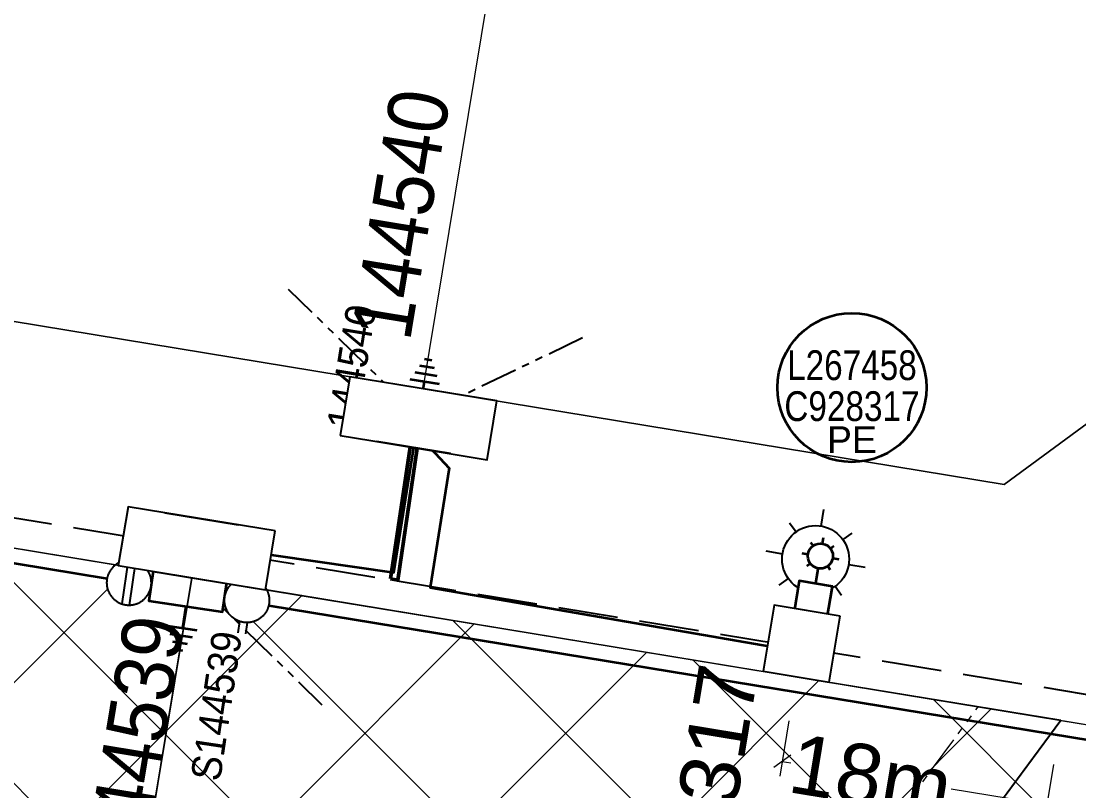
# Model space of a CAD drawing. Header units: metres. Extents: x 301573 to 309518, y 6281168 to 6284857.
# Drawn here: x 302959.6 to 303030.5, y 6282805.6 to 6282857.2 of the extents above; entities that cross this region are included whole.
import ezdxf
from ezdxf.enums import TextEntityAlignment as Align

# ---------------------------------------------------------------- set-up
doc = ezdxf.new("R2010")
doc.units = ezdxf.units.M
for name, pattern in [('Dash', [5, 3, -2]), ('DOT', [6.35, 0, -6.35]), ('IE Trench LV', [5.5, 4, -1.5]), ('PHANTOMX2', [5, 2.5, -0.5, 0.5, -0.5, 0.5, -0.5])]:
    doc.linetypes.add(name, pattern=pattern)
doc.layers.get('0').update_dxf_attribs({"color": 6})
for name, color, linetype, lineweight in [('_User Dimensions', 140, 'Continuous', 13), ('_User_LV_Exist', 5, 'Continuous', 35), ('_User_SL_Exist', 4, 'Continuous', 35), ('Cadastre Developer_SP_NEW', 70, 'Continuous', 15), ('Cadastre Roads_SP_NEW', 42, 'Continuous', 15)]:
    doc.layers.add(name, color=color, linetype=linetype, lineweight=lineweight)
doc.layers.add('_User Miscellaneous2', color=31, linetype='Continuous', lineweight=13, transparency=0.3)
doc.layers.add('_User Miscellaneous8', color=63, linetype='Continuous', lineweight=13, transparency=0.6)
for name, color, linetype in [('Equip_LV_NEW', 2, 'Continuous'), ('Equip_SP_SL_NEW', 2, 'Continuous'), ('Services_SP_NEW', 2, 'PHANTOMX2'), ('Services_SP_NEW_UG', 2, 'PHANTOMX2'), ('SupportsUG_SP_LV_NEW', 2, 'Continuous'), ('SupportsUG_SP_LV_SL_NEW', 2, 'Continuous'), ('Trench_SP_NEW', 2, 'Continuous'), ('UG_Details_SP_MISC', 7, 'Continuous')]:
    doc.layers.add(name, color=color, linetype=linetype)
doc.styles.add('SL_LABEL', font='arial.ttf', dxfattribs={"height": 2})
doc.styles.get("Standard").update_dxf_attribs({"font": 'arial.ttf'})
doc.linetypes.add('Cable 5', pattern='A,7,-1,["o",Standard,S=2,R=0,X=-1,Y=-0.7],-1e-05,["o",Standard,S=2,R=0,X=-0.2,Y=-0.7],-1.2', length=9.20001)
doc.linetypes.add('Cable New UG', pattern='A,7,-0.25,["x",Standard,S=2,R=0,X=0.2,Y=-0.8],-2.1', length=9.35)
doc.dimstyles.new('1.0mm Route', dxfattribs={"dimtxt": 1, "dimasz": 1, "dimexe": 1, "dimexo": 3, "dimgap": 0.5, "dimtad": 0, "dimlfac": -1, "dimzin": 12, "dimdsep": 46, "dimtxsty": 'Standard', "dimblk": 'OBLIQUE', "dimblk1": 'ARCHTICK', "dimblk2": 'OBLIQUE', "dimcen": 1, "dimclrd": 256, "dimclre": 256, "dimclrt": 256, "dimazin": 3, "dimtfac": 1, "dimtmove": 0, "dimatfit": 3, "dimfxl": 1, "dimtolj": 1, "dimtzin": 0, "dimlwd": -1, "dimlwe": -1, "dimarcsym": 0})

# ---------------------------------------------------------------- blocks, each defined once
blk = doc.blocks.new('*U350')
at = {"width": 0.9}
blk.add_attdef('ASSET_NUM', text='', height=2, dxfattribs=at).set_placement((4.486, -8.787), align=Align.MIDDLE_LEFT)
for tag, p, flags in [('SUBURB', (-1.514, -10.787), 1), ('STREETNAME', (-1.314, -10.787), 9), ('PARENT', (-1.114, -10.787), 9), ('NOTES', (-0.914, -10.787), 9), ('LOCATION', (-0.714, -10.787), 9), ('LEGEND', (-0.514, -10.787), 9), ('USAGE', (-0.314, -10.787), 9), ('SUPPORT_TYPE', (-0.114, -10.787), 9), ('STATE', (0.086, -10.787), 9), ('OWNED_BY', (0.286, -10.787), 9)]:
    blk.add_attdef(tag, p, '', height=0.2, rotation=270, dxfattribs=dict(flags=flags))
blk.add_wipeout([(1, 2.5), (1, -2.5), (-1, -2.5), (-1, 2.5)])
blk.add_lwpolyline([(-1, 2.5), (-1, -1.25), (-1, 1.25), (-1, -2.5), (1, -2.5), (1, 2.5)], close=True)
blk = doc.blocks.new('*U338')
at = {"width": 0.9}
blk.add_attdef('ASSET_NUM', text='', height=2, dxfattribs=at).set_placement((4.5, 5.533), align=Align.MIDDLE_LEFT)
for tag, p, flags in [('SUBURB', (-1.5, 3.533), 1), ('STREETNAME', (-1.3, 3.533), 9), ('PARENT', (-1.1, 3.533), 9), ('NOTES', (-0.9, 3.533), 9), ('LOCATION', (-0.7, 3.533), 9), ('LEGEND', (-0.5, 3.533), 9), ('USAGE', (-0.3, 3.533), 9), ('SUPPORT_TYPE', (-0.1, 3.533), 9), ('STATE', (0.1, 3.533), 9), ('OWNED_BY', (0.3, 3.533), 9)]:
    blk.add_attdef(tag, p, '', height=0.2, rotation=270, dxfattribs=dict(flags=flags))
blk.add_wipeout([(1, 2.5), (1, -2.5), (-1, -2.5), (-1, 2.5)])
blk.add_lwpolyline([(-1, 2.5), (-1, -1.25), (-1, 1.25), (-1, -2.5), (1, -2.5), (1, 2.5)], close=True)
blk = doc.blocks.new('*U319')
at = {"layer": 'Services_SP_NEW_UG', "ltscale": 0.5}
blk.add_lwpolyline([(-0.486, 9.32), (3.014, 14.32)], dxfattribs=at)
blk = doc.blocks.new('*U227')
at = {"layer": 'Services_SP_NEW_UG', "ltscale": 0.5}
for points in [[(-1.5, 0), (2, 5)], [(2, -5), (-1.498, -0.003)]]:
    blk.add_lwpolyline(points, dxfattribs=at)
blk = doc.blocks.new('*U285')
at = {"flags": 9}
for tag, p in [('LANTNUMBER', (-1.4, 2.6)), ('LOUTREACH', (-1.4, 2.2)), ('LOUTREACHVOCAB', (-1.4, 2)), ('LRATECODE', (-1.4, 1.8)), ('LREMOVE', (-1.4, 1.6)), ('LREPLACE', (-1.4, 1.4)), ('LTYPEVOCAB', (-1.4, 1)), ('LTYPE', (-1.4, 1.2)), ('LEGEND', (-1.4, 0.8)), ('SUBURB', (-1.4, 0.6)), ('STREETNAME', (-1.4, 0.4)), ('LOCATION', (-1.4, 0.2)), ('LNEW', (-6.4, 0)), ('LMASTVOCAB', (-6.2, 0)), ('LMAST', (-6, 0)), ('LLAMPVOCAB', (-5.8, 0)), ('LLAMP', (-5.6, 0)), ('LEXIST', (-5.4, 0)), ('LCHARGE3PERCENT', (-5.2, 0)), ('LCHARGE3', (-5, 0)), ('LCHARGE2PERCENT', (-4.8, 0)), ('LCHARGE2', (-4.6, 0)), ('LCHARGE1PERCENT', (-4.4, 0)), ('LCHARGE1', (-4.2, 0)), ('LCATEGORY', (-4, 0)), ('LBRACKETVOCAB', (-3.8, 0)), ('LBRACKET', (-3.6, 0)), ('LKINGHEIGHT', (-3.4, 0)), ('CREPLACE', (-3.2, 0)), ('CREMOVE', (-3, 0)), ('CNUMBER', (-2.8, 0)), ('CNEW', (-2.6, 0)), ('CEXIST', (-2.4, 0)), ('USAGE', (-2.2, 0)), ('STATE', (-2, 0)), ('OWNED_BY', (-1.8, 0)), ('ORIENTATION', (-1.6, 0)), ('OPERATING_VOLTAGE', (-1.4, 0)), ('MAINTAINED_BY', (-1.4, -0.663)), ('NOTES', (-1.4, 0)), ('NO_PHASES', (-1.2, 0)), ('LANTERN_TYPE', (-1, 0)), ('LANTERN_PURPOSE', (-0.8, 0)), ('CONTROL_TYPE', (-0.6, 0)), ('CONSTRUCTED_VOLTAGE', (-0.4, 0))]:
    blk.add_attdef(tag, text='', height=0.2, rotation=270, dxfattribs=at).set_placement(p, align=Align.MIDDLE_LEFT)
at = {"style": 'SL_LABEL', "flags": 8}
blk.add_attdef('ASSET_NUM', text='', height=1, dxfattribs=at).set_placement((7, 1), align=Align.MIDDLE_LEFT)
for tag, p, height, flags in [('OPERATED_BY', (-1.4, -0.407), 0.2, 9), ('Z', (0, 0), 0.001, 1)]:
    blk.add_attdef(tag, p, '', height=height, rotation=270, dxfattribs=dict(flags=flags))
at = {"style": 'SL_LABEL', "flags": 9}
blk.add_attdef('STREET_CODE', text='', height=0.001, rotation=270, dxfattribs=at).set_placement((0.001, 0), align=Align.MIDDLE_LEFT)
at = {"flags": 8}
blk.add_attdef('LNUMBER', text='', height=1, dxfattribs=at).set_placement((7, -1), align=Align.MIDDLE_LEFT)
blk.add_wipeout([(-158.249, -308.519), (-159.193, -307.728), (-159.639, -306.58), (-158.848, -305.635), (-157.7, -305.189), (-156.755, -305.98), (-156.309, -307.128), (-157.1, -308.073)])
for p, q in [((-157.324, -302.907), (-157.791, -305.744)), ((-158.848, -305.635), (-158.63, -305.94)), ((-159.084, -306.671), (-159.639, -306.58)), ((-156.755, -305.98), (-157.06, -306.198)), ((-159.193, -307.728), (-158.889, -307.51)), ((-156.309, -307.128), (-156.864, -307.037)), ((-158.157, -307.964), (-158.249, -308.519)), ((-157.1, -308.073), (-157.319, -307.768))]:
    blk.add_line(p, q)
blk.add_circle((-157.974, -306.854), 1.125)
blk = doc.blocks.new('*U272')
at = {"width": 0.9, "flags": 8}
blk.add_attdef('ASSET_NUM', text='', height=1.5, dxfattribs=at).set_placement((-33.904, 28.453), align=Align.MIDDLE_LEFT)
at = {"flags": 1}
blk.add_attdef('Z', (-38.667, 25.593), '', height=0.15, rotation=270, dxfattribs=at)
at = {"flags": 9}
for tag, p in [('NOTES', (-38.404, 25.593)), ('SUBURB', (-38.254, 25.593)), ('STREETNAME', (-38.104, 25.593)), ('LOCATION', (-37.954, 25.593)), ('LEGEND', (-37.804, 25.593)), ('USAGE', (-37.654, 25.593)), ('STATE', (-37.504, 25.593)), ('OWNED_BY', (-37.354, 25.593)), ('COLUMN_TYPE', (-37.204, 25.593)), ('STREET_CODE', (-37.054, 25.593)), ('STRUCTURE_PLANT_NUMBER', (-36.881, 25.593))]:
    blk.add_attdef(tag, text='', height=0.15, rotation=270, dxfattribs=at).set_placement(p, align=Align.MIDDLE_LEFT)
at = {"ltscale": 10}
blk.add_wipeout([(-1.125, -1.125), (-1.125, 1.125), (1.125, 1.125), (1.125, -1.125)], dxfattribs=at)
blk.add_lwpolyline([(-1.125, 1.125), (-1.125, -1.125), (1.125, -1.125), (1.125, 1.125)], close=True)
blk = doc.blocks.new('*U342')
at = {"layer": '_User_LV_Exist'}
for p, q in [((2.5, 1), (2.5, -1)), ((3, 0.75), (3, -0.75)), ((3.5, 0.5), (3.5, -0.5)), ((4, 0.25), (4, -0.25))]:
    blk.add_line(p, q, dxfattribs=at)
at = {"width": 0.9}
blk.add_attdef('ASSET_NUM', text='', height=2, dxfattribs=at).set_placement((4.5, 5.533), align=Align.MIDDLE_LEFT)
for tag, p, flags in [('SUBURB', (-1.5, 3.533), 1), ('STREETNAME', (-1.3, 3.533), 9), ('PARENT', (-1.1, 3.533), 9), ('NOTES', (-0.9, 3.533), 9), ('LOCATION', (-0.7, 3.533), 9), ('LEGEND', (-0.5, 3.533), 9), ('USAGE', (-0.3, 3.533), 9), ('SUPPORT_TYPE', (-0.1, 3.533), 9), ('STATE', (0.1, 3.533), 9), ('OWNED_BY', (0.3, 3.533), 9)]:
    blk.add_attdef(tag, p, '', height=0.2, rotation=270, dxfattribs=dict(flags=flags))
blk.add_wipeout([(1, 2.5), (1, -2.5), (-1, -2.5), (-1, 2.5)])
blk.add_lwpolyline([(-1, 2.5), (-1, -1.25), (-1, 1.25), (-1, -2.5), (1, -2.5), (1, 2.5)], close=True)
at = {"layer": '_User_LV_Exist'}
blk.add_line((1, 0), (2.5, 0), dxfattribs=at)
blk = doc.blocks.new('LV_UG_LINKS_CLOSED_NEW')
at = {"layer": 'Equip_LV_NEW'}
for tag, flags, p in [('ACTUAL_STATUS', 9, (3, -2)), ('CONSTRUCTED_VOLTAGE', 9, (3, -2.2)), ('OPERATING_VOLTAGE', 9, (3, -2.6)), ('ORIENTATION', 9, (3, -2.8)), ('NO_PHASES', 9, (3, -2.4)), ('STATE', 9, (3, -3)), ('SWITCH_TYPE', 9, (3, -3.2)), ('USAGE', 9, (3, -3.4)), ('NOTES', 9, (3, -3.6)), ('OWNED_BY', 9, (3, -3.8)), ('OPERATED_BY', 9, (3, -4)), ('MAINTAINED_BY', 9, (3, -4.2)), ('TYPE', 9, (3, -4.6)), ('Z', 1, (3, -4.8)), ('NUMBER_OF_PHASES', 9, (3, -4.4))]:
    blk.add_attdef(tag, text='', height=0.2, dxfattribs=dict(at, flags=flags)).set_placement(p, align=Align.MIDDLE_LEFT)
blk.add_wipeout([(4, 1.5), (3.963, 1.5), (3.926, 1.498), (3.89, 1.496), (3.853, 1.493), (3.816, 1.489), (3.78, 1.484), (3.744, 1.478), (3.707, 1.471), (3.671, 1.464), (3.636, 1.455), (3.6, 1.446), (3.565, 1.435), (3.529, 1.424), (3.495, 1.412), (3.46, 1.399), (3.426, 1.386), (3.392, 1.371), (3.359, 1.356), (3.326, 1.34), (3.293, 1.323), (3.261, 1.305), (3.229, 1.287), (3.198, 1.267), (3.167, 1.247), (3.136, 1.226), (3.106, 1.205), (3.077, 1.183), (3.048, 1.16), (3.02, 1.136), (2.993, 1.111), (2.966, 1.086), (2.939, 1.061), (2.914, 1.034), (2.889, 1.007), (2.864, 0.98), (2.84, 0.952), (2.817, 0.923), (2.795, 0.894), (2.774, 0.864), (2.753, 0.833), (2.733, 0.802), (2.713, 0.771), (2.695, 0.739), (2.677, 0.707), (2.66, 0.674), (2.644, 0.641), (2.629, 0.608), (2.614, 0.574), (2.601, 0.54), (2.588, 0.505), (2.576, 0.471), (2.565, 0.435), (2.554, 0.4), (2.545, 0.364), (2.536, 0.329), (2.529, 0.293), (2.522, 0.256), (2.516, 0.22), (2.511, 0.184), (2.507, 0.147), (2.504, 0.11), (2.502, 0.074), (2.5, 0.037), (2.5, 0), (2.5, -0.037), (2.502, -0.074), (2.504, -0.11), (2.507, -0.147), (2.511, -0.184), (2.516, -0.22), (2.522, -0.256), (2.529, -0.293), (2.536, -0.329), (2.545, -0.364), (2.554, -0.4), (2.565, -0.435), (2.576, -0.471), (2.588, -0.505), (2.601, -0.54), (2.614, -0.574), (2.629, -0.608), (2.644, -0.641), (2.66, -0.674), (2.677, -0.707), (2.695, -0.739), (2.713, -0.771), (2.733, -0.802), (2.753, -0.833), (2.774, -0.864), (2.795, -0.894), (2.817, -0.923), (2.84, -0.952), (2.864, -0.98), (2.889, -1.007), (2.914, -1.034), (2.939, -1.061), (2.966, -1.086), (2.993, -1.111), (3.02, -1.136), (3.048, -1.16), (3.077, -1.183), (3.106, -1.205), (3.136, -1.226), (3.167, -1.247), (3.198, -1.267), (3.229, -1.287), (3.261, -1.305), (3.293, -1.323), (3.326, -1.34), (3.359, -1.356), (3.392, -1.371), (3.426, -1.386), (3.46, -1.399), (3.495, -1.412), (3.529, -1.424), (3.565, -1.435), (3.6, -1.446), (3.636, -1.455), (3.671, -1.464), (3.707, -1.471), (3.744, -1.478), (3.78, -1.484), (3.816, -1.489), (3.853, -1.493), (3.89, -1.496), (3.926, -1.498), (3.963, -1.5), (4, -1.5), (4.037, -1.5), (4.074, -1.498), (4.11, -1.496), (4.147, -1.493), (4.184, -1.489), (4.22, -1.484), (4.256, -1.478), (4.293, -1.471), (4.329, -1.464), (4.364, -1.455), (4.4, -1.446), (4.435, -1.435), (4.471, -1.424), (4.505, -1.412), (4.54, -1.399), (4.574, -1.386), (4.608, -1.371), (4.641, -1.356), (4.674, -1.34), (4.707, -1.323), (4.739, -1.305), (4.771, -1.287), (4.802, -1.267), (4.833, -1.247), (4.864, -1.226), (4.894, -1.205), (4.923, -1.183), (4.952, -1.16), (4.98, -1.136), (5.007, -1.111), (5.034, -1.086), (5.061, -1.061), (5.086, -1.034), (5.111, -1.007), (5.136, -0.98), (5.16, -0.952), (5.183, -0.923), (5.205, -0.894), (5.226, -0.864), (5.247, -0.833), (5.267, -0.802), (5.287, -0.771), (5.305, -0.739), (5.323, -0.707), (5.34, -0.674), (5.356, -0.641), (5.371, -0.608), (5.386, -0.574), (5.399, -0.54), (5.412, -0.505), (5.424, -0.471), (5.435, -0.435), (5.446, -0.4), (5.455, -0.364), (5.464, -0.329), (5.471, -0.293), (5.478, -0.256), (5.484, -0.22), (5.489, -0.184), (5.493, -0.147), (5.496, -0.11), (5.498, -0.074), (5.5, -0.037), (5.5, 0), (5.5, 0.037), (5.498, 0.074), (5.496, 0.11), (5.493, 0.147), (5.489, 0.184), (5.484, 0.22), (5.478, 0.256), (5.471, 0.293), (5.464, 0.329), (5.455, 0.364), (5.446, 0.4), (5.435, 0.435), (5.424, 0.471), (5.412, 0.505), (5.399, 0.54), (5.386, 0.574), (5.371, 0.608), (5.356, 0.641), (5.34, 0.674), (5.323, 0.707), (5.305, 0.739), (5.287, 0.771), (5.267, 0.802), (5.247, 0.833), (5.226, 0.864), (5.205, 0.894), (5.183, 0.923), (5.16, 0.952), (5.136, 0.98), (5.111, 1.007), (5.086, 1.034), (5.061, 1.061), (5.034, 1.086), (5.007, 1.111), (4.98, 1.136), (4.952, 1.16), (4.923, 1.183), (4.894, 1.205), (4.864, 1.226), (4.833, 1.247), (4.802, 1.267), (4.771, 1.287), (4.739, 1.305), (4.707, 1.323), (4.674, 1.34), (4.641, 1.356), (4.608, 1.371), (4.574, 1.386), (4.54, 1.399), (4.505, 1.412), (4.471, 1.424), (4.435, 1.435), (4.4, 1.446), (4.364, 1.455), (4.329, 1.464), (4.293, 1.471), (4.256, 1.478), (4.22, 1.484), (4.184, 1.489), (4.147, 1.493), (4.11, 1.496), (4.074, 1.498), (4.037, 1.5)]).dxf.layer = 'Equip_LV_NEW'
for p, q in [((3.75, 1.479), (3.75, -1.479)), ((4.25, 1.479), (4.25, -1.479))]:
    blk.add_line(p, q, dxfattribs=at)
at = {"layer": 'Equip_LV_NEW', "flags": 128}
blk.add_lwpolyline([(4, 1.5), (3.963, 1.5), (3.926, 1.498), (3.89, 1.496), (3.853, 1.493), (3.816, 1.489), (3.78, 1.484), (3.744, 1.478), (3.707, 1.471), (3.671, 1.464), (3.636, 1.455), (3.6, 1.446), (3.565, 1.435), (3.529, 1.424), (3.495, 1.412), (3.46, 1.399), (3.426, 1.386), (3.392, 1.371), (3.359, 1.356), (3.326, 1.34), (3.293, 1.323), (3.261, 1.305), (3.229, 1.287), (3.198, 1.267), (3.167, 1.247), (3.136, 1.226), (3.106, 1.205), (3.077, 1.183), (3.048, 1.16), (3.02, 1.136), (2.993, 1.111), (2.966, 1.086), (2.939, 1.061), (2.914, 1.034), (2.889, 1.007), (2.864, 0.98), (2.84, 0.952), (2.817, 0.923), (2.795, 0.894), (2.774, 0.864), (2.753, 0.833), (2.733, 0.802), (2.713, 0.771), (2.695, 0.739), (2.677, 0.707), (2.66, 0.674), (2.644, 0.641), (2.629, 0.608), (2.614, 0.574), (2.601, 0.54), (2.588, 0.505), (2.576, 0.471), (2.565, 0.435), (2.554, 0.4), (2.545, 0.364), (2.536, 0.329), (2.529, 0.293), (2.522, 0.256), (2.516, 0.22), (2.511, 0.184), (2.507, 0.147), (2.504, 0.11), (2.502, 0.074), (2.5, 0.037), (2.5, 0), (2.5, -0.037), (2.502, -0.074), (2.504, -0.11), (2.507, -0.147), (2.511, -0.184), (2.516, -0.22), (2.522, -0.256), (2.529, -0.293), (2.536, -0.329), (2.545, -0.364), (2.554, -0.4), (2.565, -0.435), (2.576, -0.471), (2.588, -0.505), (2.601, -0.54), (2.614, -0.574), (2.629, -0.608), (2.644, -0.641), (2.66, -0.674), (2.677, -0.707), (2.695, -0.739), (2.713, -0.771), (2.733, -0.802), (2.753, -0.833), (2.774, -0.864), (2.795, -0.894), (2.817, -0.923), (2.84, -0.952), (2.864, -0.98), (2.889, -1.007), (2.914, -1.034), (2.939, -1.061), (2.966, -1.086), (2.993, -1.111), (3.02, -1.136), (3.048, -1.16), (3.077, -1.183), (3.106, -1.205), (3.136, -1.226), (3.167, -1.247), (3.198, -1.267), (3.229, -1.287), (3.261, -1.305), (3.293, -1.323), (3.326, -1.34), (3.359, -1.356), (3.392, -1.371), (3.426, -1.386), (3.46, -1.399), (3.495, -1.412), (3.529, -1.424), (3.565, -1.435), (3.6, -1.446), (3.636, -1.455), (3.671, -1.464), (3.707, -1.471), (3.744, -1.478), (3.78, -1.484), (3.816, -1.489), (3.853, -1.493), (3.89, -1.496), (3.926, -1.498), (3.963, -1.5), (4, -1.5), (4.037, -1.5), (4.074, -1.498), (4.11, -1.496), (4.147, -1.493), (4.184, -1.489), (4.22, -1.484), (4.256, -1.478), (4.293, -1.471), (4.329, -1.464), (4.364, -1.455), (4.4, -1.446), (4.435, -1.435), (4.471, -1.424), (4.505, -1.412), (4.54, -1.399), (4.574, -1.386), (4.608, -1.371), (4.641, -1.356), (4.674, -1.34), (4.707, -1.323), (4.739, -1.305), (4.771, -1.287), (4.802, -1.267), (4.833, -1.247), (4.864, -1.226), (4.894, -1.205), (4.923, -1.183), (4.952, -1.16), (4.98, -1.136), (5.007, -1.111), (5.034, -1.086), (5.061, -1.061), (5.086, -1.034), (5.111, -1.007), (5.136, -0.98), (5.16, -0.952), (5.183, -0.923), (5.205, -0.894), (5.226, -0.864), (5.247, -0.833), (5.267, -0.802), (5.287, -0.771), (5.305, -0.739), (5.323, -0.707), (5.34, -0.674), (5.356, -0.641), (5.371, -0.608), (5.386, -0.574), (5.399, -0.54), (5.412, -0.505), (5.424, -0.471), (5.435, -0.435), (5.446, -0.4), (5.455, -0.364), (5.464, -0.329), (5.471, -0.293), (5.478, -0.256), (5.484, -0.22), (5.489, -0.184), (5.493, -0.147), (5.496, -0.11), (5.498, -0.074), (5.5, -0.037), (5.5, 0), (5.5, 0.037), (5.498, 0.074), (5.496, 0.11), (5.493, 0.147), (5.489, 0.184), (5.484, 0.22), (5.478, 0.256), (5.471, 0.293), (5.464, 0.329), (5.455, 0.364), (5.446, 0.4), (5.435, 0.435), (5.424, 0.471), (5.412, 0.505), (5.399, 0.54), (5.386, 0.574), (5.371, 0.608), (5.356, 0.641), (5.34, 0.674), (5.323, 0.707), (5.305, 0.739), (5.287, 0.771), (5.267, 0.802), (5.247, 0.833), (5.226, 0.864), (5.205, 0.894), (5.183, 0.923), (5.16, 0.952), (5.136, 0.98), (5.111, 1.007), (5.086, 1.034), (5.061, 1.061), (5.034, 1.086), (5.007, 1.111), (4.98, 1.136), (4.952, 1.16), (4.923, 1.183), (4.894, 1.205), (4.864, 1.226), (4.833, 1.247), (4.802, 1.267), (4.771, 1.287), (4.739, 1.305), (4.707, 1.323), (4.674, 1.34), (4.641, 1.356), (4.608, 1.371), (4.574, 1.386), (4.54, 1.399), (4.505, 1.412), (4.471, 1.424), (4.435, 1.435), (4.4, 1.446), (4.364, 1.455), (4.329, 1.464), (4.293, 1.471), (4.256, 1.478), (4.22, 1.484), (4.184, 1.489), (4.147, 1.493), (4.11, 1.496), (4.074, 1.498), (4.037, 1.5)], close=True, dxfattribs=at)
blk = doc.blocks.new('LV_UG_LINKS_OPEN_NEW')
at = {"layer": 'Equip_LV_NEW'}
for tag, flags, p in [('ACTUAL_STATUS', 9, (3, -2)), ('CONSTRUCTED_VOLTAGE', 9, (3, -2.2)), ('OPERATING_VOLTAGE', 9, (3, -2.6)), ('ORIENTATION', 9, (3, -2.8)), ('NO_PHASES', 9, (3, -2.4)), ('STATE', 9, (3, -3)), ('SWITCH_TYPE', 9, (3, -3.2)), ('USAGE', 9, (3, -3.4)), ('NOTES', 9, (3, -3.6)), ('OWNED_BY', 9, (3, -3.8)), ('OPERATED_BY', 9, (3, -4)), ('MAINTAINED_BY', 9, (3, -4.2)), ('TYPE', 9, (3, -4.6)), ('Z', 1, (3, -4.8)), ('NUMBER_OF_PHASES', 9, (3, -4.4))]:
    blk.add_attdef(tag, text='', height=0.2, dxfattribs=dict(at, flags=flags)).set_placement(p, align=Align.MIDDLE_LEFT)
blk.add_wipeout([(4, 1.5), (3.963, 1.5), (3.926, 1.498), (3.89, 1.496), (3.853, 1.493), (3.816, 1.489), (3.78, 1.484), (3.744, 1.478), (3.707, 1.471), (3.671, 1.464), (3.636, 1.455), (3.6, 1.446), (3.565, 1.435), (3.529, 1.424), (3.495, 1.412), (3.46, 1.399), (3.426, 1.386), (3.392, 1.371), (3.359, 1.356), (3.326, 1.34), (3.293, 1.323), (3.261, 1.305), (3.229, 1.287), (3.198, 1.267), (3.167, 1.247), (3.136, 1.226), (3.106, 1.205), (3.077, 1.183), (3.048, 1.16), (3.02, 1.136), (2.993, 1.111), (2.966, 1.086), (2.939, 1.061), (2.914, 1.034), (2.889, 1.007), (2.864, 0.98), (2.84, 0.952), (2.817, 0.923), (2.795, 0.894), (2.774, 0.864), (2.753, 0.833), (2.733, 0.802), (2.713, 0.771), (2.695, 0.739), (2.677, 0.707), (2.66, 0.674), (2.644, 0.641), (2.629, 0.608), (2.614, 0.574), (2.601, 0.54), (2.588, 0.505), (2.576, 0.471), (2.565, 0.435), (2.554, 0.4), (2.545, 0.364), (2.536, 0.329), (2.529, 0.293), (2.522, 0.256), (2.516, 0.22), (2.511, 0.184), (2.507, 0.147), (2.504, 0.11), (2.502, 0.074), (2.5, 0.037), (2.5, 0), (2.5, -0.037), (2.502, -0.074), (2.504, -0.11), (2.507, -0.147), (2.511, -0.184), (2.516, -0.22), (2.522, -0.256), (2.529, -0.293), (2.536, -0.329), (2.545, -0.364), (2.554, -0.4), (2.565, -0.435), (2.576, -0.471), (2.588, -0.505), (2.601, -0.54), (2.614, -0.574), (2.629, -0.608), (2.644, -0.641), (2.66, -0.674), (2.677, -0.707), (2.695, -0.739), (2.713, -0.771), (2.733, -0.802), (2.753, -0.833), (2.774, -0.864), (2.795, -0.894), (2.817, -0.923), (2.84, -0.952), (2.864, -0.98), (2.889, -1.007), (2.914, -1.034), (2.939, -1.061), (2.966, -1.086), (2.993, -1.111), (3.02, -1.136), (3.048, -1.16), (3.077, -1.183), (3.106, -1.205), (3.136, -1.226), (3.167, -1.247), (3.198, -1.267), (3.229, -1.287), (3.261, -1.305), (3.293, -1.323), (3.326, -1.34), (3.359, -1.356), (3.392, -1.371), (3.426, -1.386), (3.46, -1.399), (3.495, -1.412), (3.529, -1.424), (3.565, -1.435), (3.6, -1.446), (3.636, -1.455), (3.671, -1.464), (3.707, -1.471), (3.744, -1.478), (3.78, -1.484), (3.816, -1.489), (3.853, -1.493), (3.89, -1.496), (3.926, -1.498), (3.963, -1.5), (4, -1.5), (4.037, -1.5), (4.074, -1.498), (4.11, -1.496), (4.147, -1.493), (4.184, -1.489), (4.22, -1.484), (4.256, -1.478), (4.293, -1.471), (4.329, -1.464), (4.364, -1.455), (4.4, -1.446), (4.435, -1.435), (4.471, -1.424), (4.505, -1.412), (4.54, -1.399), (4.574, -1.386), (4.608, -1.371), (4.641, -1.356), (4.674, -1.34), (4.707, -1.323), (4.739, -1.305), (4.771, -1.287), (4.802, -1.267), (4.833, -1.247), (4.864, -1.226), (4.894, -1.205), (4.923, -1.183), (4.952, -1.16), (4.98, -1.136), (5.007, -1.111), (5.034, -1.086), (5.061, -1.061), (5.086, -1.034), (5.111, -1.007), (5.136, -0.98), (5.16, -0.952), (5.183, -0.923), (5.205, -0.894), (5.226, -0.864), (5.247, -0.833), (5.267, -0.802), (5.287, -0.771), (5.305, -0.739), (5.323, -0.707), (5.34, -0.674), (5.356, -0.641), (5.371, -0.608), (5.386, -0.574), (5.399, -0.54), (5.412, -0.505), (5.424, -0.471), (5.435, -0.435), (5.446, -0.4), (5.455, -0.364), (5.464, -0.329), (5.471, -0.293), (5.478, -0.256), (5.484, -0.22), (5.489, -0.184), (5.493, -0.147), (5.496, -0.11), (5.498, -0.074), (5.5, -0.037), (5.5, 0), (5.5, 0.037), (5.498, 0.074), (5.496, 0.11), (5.493, 0.147), (5.489, 0.184), (5.484, 0.22), (5.478, 0.256), (5.471, 0.293), (5.464, 0.329), (5.455, 0.364), (5.446, 0.4), (5.435, 0.435), (5.424, 0.471), (5.412, 0.505), (5.399, 0.54), (5.386, 0.574), (5.371, 0.608), (5.356, 0.641), (5.34, 0.674), (5.323, 0.707), (5.305, 0.739), (5.287, 0.771), (5.267, 0.802), (5.247, 0.833), (5.226, 0.864), (5.205, 0.894), (5.183, 0.923), (5.16, 0.952), (5.136, 0.98), (5.111, 1.007), (5.086, 1.034), (5.061, 1.061), (5.034, 1.086), (5.007, 1.111), (4.98, 1.136), (4.952, 1.16), (4.923, 1.183), (4.894, 1.205), (4.864, 1.226), (4.833, 1.247), (4.802, 1.267), (4.771, 1.287), (4.739, 1.305), (4.707, 1.323), (4.674, 1.34), (4.641, 1.356), (4.608, 1.371), (4.574, 1.386), (4.54, 1.399), (4.505, 1.412), (4.471, 1.424), (4.435, 1.435), (4.4, 1.446), (4.364, 1.455), (4.329, 1.464), (4.293, 1.471), (4.256, 1.478), (4.22, 1.484), (4.184, 1.489), (4.147, 1.493), (4.11, 1.496), (4.074, 1.498), (4.037, 1.5)]).dxf.layer = 'Equip_LV_NEW'
for p, q in [((3.75, 2.236), (3.75, 1.479)), ((4.25, 2.236), (4.25, 1.479)), ((3.75, -1.479), (3.75, -2.236)), ((4.25, -1.479), (4.25, -2.236))]:
    blk.add_line(p, q, dxfattribs=at)
at = {"layer": 'Equip_LV_NEW', "flags": 128}
blk.add_lwpolyline([(4, 1.5), (3.963, 1.5), (3.926, 1.498), (3.89, 1.496), (3.853, 1.493), (3.816, 1.489), (3.78, 1.484), (3.744, 1.478), (3.707, 1.471), (3.671, 1.464), (3.636, 1.455), (3.6, 1.446), (3.565, 1.435), (3.529, 1.424), (3.495, 1.412), (3.46, 1.399), (3.426, 1.386), (3.392, 1.371), (3.359, 1.356), (3.326, 1.34), (3.293, 1.323), (3.261, 1.305), (3.229, 1.287), (3.198, 1.267), (3.167, 1.247), (3.136, 1.226), (3.106, 1.205), (3.077, 1.183), (3.048, 1.16), (3.02, 1.136), (2.993, 1.111), (2.966, 1.086), (2.939, 1.061), (2.914, 1.034), (2.889, 1.007), (2.864, 0.98), (2.84, 0.952), (2.817, 0.923), (2.795, 0.894), (2.774, 0.864), (2.753, 0.833), (2.733, 0.802), (2.713, 0.771), (2.695, 0.739), (2.677, 0.707), (2.66, 0.674), (2.644, 0.641), (2.629, 0.608), (2.614, 0.574), (2.601, 0.54), (2.588, 0.505), (2.576, 0.471), (2.565, 0.435), (2.554, 0.4), (2.545, 0.364), (2.536, 0.329), (2.529, 0.293), (2.522, 0.256), (2.516, 0.22), (2.511, 0.184), (2.507, 0.147), (2.504, 0.11), (2.502, 0.074), (2.5, 0.037), (2.5, 0), (2.5, -0.037), (2.502, -0.074), (2.504, -0.11), (2.507, -0.147), (2.511, -0.184), (2.516, -0.22), (2.522, -0.256), (2.529, -0.293), (2.536, -0.329), (2.545, -0.364), (2.554, -0.4), (2.565, -0.435), (2.576, -0.471), (2.588, -0.505), (2.601, -0.54), (2.614, -0.574), (2.629, -0.608), (2.644, -0.641), (2.66, -0.674), (2.677, -0.707), (2.695, -0.739), (2.713, -0.771), (2.733, -0.802), (2.753, -0.833), (2.774, -0.864), (2.795, -0.894), (2.817, -0.923), (2.84, -0.952), (2.864, -0.98), (2.889, -1.007), (2.914, -1.034), (2.939, -1.061), (2.966, -1.086), (2.993, -1.111), (3.02, -1.136), (3.048, -1.16), (3.077, -1.183), (3.106, -1.205), (3.136, -1.226), (3.167, -1.247), (3.198, -1.267), (3.229, -1.287), (3.261, -1.305), (3.293, -1.323), (3.326, -1.34), (3.359, -1.356), (3.392, -1.371), (3.426, -1.386), (3.46, -1.399), (3.495, -1.412), (3.529, -1.424), (3.565, -1.435), (3.6, -1.446), (3.636, -1.455), (3.671, -1.464), (3.707, -1.471), (3.744, -1.478), (3.78, -1.484), (3.816, -1.489), (3.853, -1.493), (3.89, -1.496), (3.926, -1.498), (3.963, -1.5), (4, -1.5), (4.037, -1.5), (4.074, -1.498), (4.11, -1.496), (4.147, -1.493), (4.184, -1.489), (4.22, -1.484), (4.256, -1.478), (4.293, -1.471), (4.329, -1.464), (4.364, -1.455), (4.4, -1.446), (4.435, -1.435), (4.471, -1.424), (4.505, -1.412), (4.54, -1.399), (4.574, -1.386), (4.608, -1.371), (4.641, -1.356), (4.674, -1.34), (4.707, -1.323), (4.739, -1.305), (4.771, -1.287), (4.802, -1.267), (4.833, -1.247), (4.864, -1.226), (4.894, -1.205), (4.923, -1.183), (4.952, -1.16), (4.98, -1.136), (5.007, -1.111), (5.034, -1.086), (5.061, -1.061), (5.086, -1.034), (5.111, -1.007), (5.136, -0.98), (5.16, -0.952), (5.183, -0.923), (5.205, -0.894), (5.226, -0.864), (5.247, -0.833), (5.267, -0.802), (5.287, -0.771), (5.305, -0.739), (5.323, -0.707), (5.34, -0.674), (5.356, -0.641), (5.371, -0.608), (5.386, -0.574), (5.399, -0.54), (5.412, -0.505), (5.424, -0.471), (5.435, -0.435), (5.446, -0.4), (5.455, -0.364), (5.464, -0.329), (5.471, -0.293), (5.478, -0.256), (5.484, -0.22), (5.489, -0.184), (5.493, -0.147), (5.496, -0.11), (5.498, -0.074), (5.5, -0.037), (5.5, 0), (5.5, 0.037), (5.498, 0.074), (5.496, 0.11), (5.493, 0.147), (5.489, 0.184), (5.484, 0.22), (5.478, 0.256), (5.471, 0.293), (5.464, 0.329), (5.455, 0.364), (5.446, 0.4), (5.435, 0.435), (5.424, 0.471), (5.412, 0.505), (5.399, 0.54), (5.386, 0.574), (5.371, 0.608), (5.356, 0.641), (5.34, 0.674), (5.323, 0.707), (5.305, 0.739), (5.287, 0.771), (5.267, 0.802), (5.247, 0.833), (5.226, 0.864), (5.205, 0.894), (5.183, 0.923), (5.16, 0.952), (5.136, 0.98), (5.111, 1.007), (5.086, 1.034), (5.061, 1.061), (5.034, 1.086), (5.007, 1.111), (4.98, 1.136), (4.952, 1.16), (4.923, 1.183), (4.894, 1.205), (4.864, 1.226), (4.833, 1.247), (4.802, 1.267), (4.771, 1.287), (4.739, 1.305), (4.707, 1.323), (4.674, 1.34), (4.641, 1.356), (4.608, 1.371), (4.574, 1.386), (4.54, 1.399), (4.505, 1.412), (4.471, 1.424), (4.435, 1.435), (4.4, 1.446), (4.364, 1.455), (4.329, 1.464), (4.293, 1.471), (4.256, 1.478), (4.22, 1.484), (4.184, 1.489), (4.147, 1.493), (4.11, 1.496), (4.074, 1.498), (4.037, 1.5)], close=True, dxfattribs=at)
blk = doc.blocks.new('*U348')
at = {"layer": '_User_LV_Exist'}
for p, q in [((2.5, 1), (2.5, -1)), ((3, 0.75), (3, -0.75)), ((3.5, 0.5), (3.5, -0.5)), ((4, 0.25), (4, -0.25))]:
    blk.add_line(p, q, dxfattribs=at)
at = {"width": 0.9}
blk.add_attdef('ASSET_NUM', text='', height=2, dxfattribs=at).set_placement((4, 2), align=Align.MIDDLE_LEFT)
for tag, p, flags in [('SUBURB', (-2, 0), 1), ('STREETNAME', (-1.8, 0), 9), ('PARENT', (-1.6, 0), 9), ('NOTES', (-1.4, 0), 9), ('LOCATION', (-1.2, 0), 9), ('LEGEND', (-1, 0), 9), ('USAGE', (-0.8, 0), 9), ('SUPPORT_TYPE', (-0.6, 0), 9), ('STATE', (-0.4, 0), 9), ('OWNED_BY', (-0.2, 0), 9)]:
    blk.add_attdef(tag, p, '', height=0.2, rotation=270, dxfattribs=dict(flags=flags))
blk.add_wipeout([(1, 2.5), (1, -2.5), (-1, -2.5), (-1, 2.5)])
blk.add_lwpolyline([(-1, 2.5), (-1, -1.25), (-1, 1.25), (-1, -2.5), (1, -2.5), (1, 2.5)], close=True)
at = {"layer": '_User_LV_Exist'}
blk.add_line((1, 0), (2.5, 0), dxfattribs=at)
at = {"layer": '_User_LV_Exist', "ltscale": 10, "rotation": 270}
blk.add_blockref('LV_UG_LINKS_CLOSED_NEW', (0, 0), dxfattribs=at)
at = {"layer": 'Equip_LV_NEW', "ltscale": 10, "xscale": -1, "rotation": 270}
blk.add_blockref('LV_UG_LINKS_OPEN_NEW', (0, 0), dxfattribs=at)
blk = doc.blocks.new('*U190')
at = {"ltscale": 0.1}
blk.add_circle((0, 0), 5, dxfattribs=at)
at = {"insert": (0, -2.6), "char_height": 1.8, "attachment_point": 2}
blk.add_mtext('PE', dxfattribs=at)
at = {"width": 0.8}
blk.add_attdef('SNUMBER', text='', height=1.8, dxfattribs=at).set_placement((0, 0.5), align=Align.CENTER)
at = {"flags": 1}
blk.add_attdef('Z', (0, 0), '', height=0.2, dxfattribs=at)
at = {"width": 0.8}
blk.add_attdef('CNUMBER', text='', height=1.8, dxfattribs=at).set_placement((0, -0.25), align=Align.TOP_CENTER)
blk = doc.blocks.new('*U279')
at = {"width": 0.9, "flags": 8}
blk.add_attdef('ASSET_NUM', text='', height=1.5, dxfattribs=at).set_placement((-20.241, 1.932), align=Align.MIDDLE_LEFT)
at = {"flags": 1}
blk.add_attdef('Z', (-25.004, -0.928), '', height=0.15, rotation=270, dxfattribs=at)
at = {"flags": 9}
for tag, p in [('NOTES', (-24.741, -0.928)), ('SUBURB', (-24.591, -0.928)), ('STREETNAME', (-24.441, -0.928)), ('LOCATION', (-24.291, -0.928)), ('LEGEND', (-24.141, -0.928)), ('USAGE', (-23.991, -0.928)), ('STATE', (-23.841, -0.928)), ('OWNED_BY', (-23.691, -0.928)), ('COLUMN_TYPE', (-23.541, -0.928)), ('STREET_CODE', (-23.391, -0.928)), ('STRUCTURE_PLANT_NUMBER', (-23.218, -0.928))]:
    blk.add_attdef(tag, text='', height=0.15, rotation=270, dxfattribs=at).set_placement(p, align=Align.MIDDLE_LEFT)
at = {"ltscale": 10}
blk.add_wipeout([(-1.125, -1.125), (-1.125, 1.125), (1.125, 1.125), (1.125, -1.125)], dxfattribs=at)
blk.add_lwpolyline([(-1.125, 1.125), (-1.125, -1.125), (1.125, -1.125), (1.125, 1.125)], close=True)
blk = doc.blocks.new('*U286')
at = {"style": 'SL_LABEL', "flags": 8}
blk.add_attdef('ASSET_NUM', text='', height=1, dxfattribs=at).set_placement((7, 1), align=Align.MIDDLE_LEFT)
at = {"flags": 9}
for tag, p in [('LTYPE', (-1.4, 1.2)), ('LTYPEVOCAB', (-1.4, 1)), ('LEGEND', (-1.4, 0.8)), ('SUBURB', (-1.4, 0.6)), ('STREETNAME', (-1.4, 0.4)), ('LOCATION', (-1.4, 0.2)), ('LNEW', (-6.4, 0)), ('LMASTVOCAB', (-6.2, 0)), ('LMAST', (-6, 0)), ('LLAMPVOCAB', (-5.8, 0)), ('LLAMP', (-5.6, 0)), ('LEXIST', (-5.4, 0)), ('LCHARGE3PERCENT', (-5.2, 0)), ('LCHARGE3', (-5, 0)), ('LCHARGE2PERCENT', (-4.8, 0)), ('LCHARGE2', (-4.6, 0)), ('LCHARGE1PERCENT', (-4.4, 0)), ('LCHARGE1', (-4.2, 0)), ('LCATEGORY', (-4, 0)), ('LBRACKETVOCAB', (-3.8, 0)), ('LBRACKET', (-3.6, 0)), ('LKINGHEIGHT', (-3.4, 0)), ('CREPLACE', (-3.2, 0)), ('CREMOVE', (-3, 0)), ('CNUMBER', (-2.8, 0)), ('CNEW', (-2.6, 0)), ('CEXIST', (-2.4, 0)), ('USAGE', (-2.2, 0)), ('STATE', (-2, 0)), ('OWNED_BY', (-1.8, 0)), ('ORIENTATION', (-1.6, 0)), ('OPERATING_VOLTAGE', (-1.4, 0)), ('NOTES', (-1.4, 0)), ('NO_PHASES', (-1.2, 0)), ('LANTERN_TYPE', (-1, 0)), ('LANTERN_PURPOSE', (-0.8, 0)), ('CONTROL_TYPE', (-0.6, 0)), ('CONSTRUCTED_VOLTAGE', (-0.4, 0)), ('MAINTAINED_BY', (-1.4, -0.663))]:
    blk.add_attdef(tag, text='', height=0.2, rotation=270, dxfattribs=at).set_placement(p, align=Align.MIDDLE_LEFT)
at = {"style": 'SL_LABEL', "flags": 9}
blk.add_attdef('STREET_CODE', text='', height=0.001, rotation=270, dxfattribs=at).set_placement((0.001, 0), align=Align.MIDDLE_LEFT)
for tag, p, height, flags in [('Z', (0, 0), 0.001, 1), ('OPERATED_BY', (-1.4, -0.407), 0.2, 9)]:
    blk.add_attdef(tag, p, '', height=height, rotation=270, dxfattribs=dict(flags=flags))
at = {"flags": 8}
blk.add_attdef('LNUMBER', text='', height=1, dxfattribs=at).set_placement((7, -1), align=Align.MIDDLE_LEFT)
blk.add_wipeout([(-2.577, 4.723), (-1.632, 3.932), (-1.186, 2.784), (-1.977, 1.839), (-3.125, 1.393), (-4.07, 2.184), (-4.516, 3.333), (-3.725, 4.277)])
for p, q in [((-2.668, 4.168), (-2.577, 4.723)), ((-3.725, 4.277), (-3.506, 3.973)), ((-1.632, 3.932), (-1.937, 3.714)), ((-4.516, 3.333), (-3.961, 3.241)), ((-1.741, 2.875), (-1.186, 2.784)), ((-4.07, 2.184), (-3.765, 2.403)), ((-1.977, 1.839), (-2.195, 2.144)), ((-3.501, -0.888), (-3.034, 1.948))]:
    blk.add_line(p, q)
blk.add_circle((-2.851, 3.058), 1.125)
at = {"flags": 9}
for tag, p in [('LANTNUMBER', (-1.4, 2.6)), ('LOUTREACH', (-1.4, 2.2)), ('LOUTREACHVOCAB', (-1.4, 2)), ('LRATECODE', (-1.4, 1.8)), ('LREMOVE', (-1.4, 1.6)), ('LREPLACE', (-1.4, 1.4))]:
    blk.add_attdef(tag, text='', height=0.2, rotation=270, dxfattribs=at).set_placement(p, align=Align.MIDDLE_LEFT)
blk = doc.blocks.new('_Oblique')
at = {"color": 0, "linetype": 'ByBlock', "lineweight": -2}
blk.add_line((-0.5, -0.5), (0.5, 0.5), dxfattribs=at)
blk = doc.blocks.new('*D289')
at = {"layer": '_User Dimensions', "transparency": 16777216}
for p, q in [((303011.081, 6282810.273), (303010.47, 6282806.567)), ((303010.632, 6282807.553), (303011.198, 6282807.46)), ((303028.841, 6282807.347), (303028.23, 6282803.641)), ((303028.393, 6282804.627), (303021.955, 6282805.688))]:
    blk.add_line(p, q, dxfattribs=at)
for p, rotation in [((303010.632, 6282807.553), 170.6448180409608), ((303028.393, 6282804.627), 350.6448180409608)]:
    blk.add_blockref('_Oblique', p, dxfattribs=dict(at, rotation=rotation))
at = {"layer": '_User Dimensions', "transparency": 16777216, "insert": (303016.577, 6282806.574), "char_height": 4, "attachment_point": 5, "rotation": 350.64482}
blk.add_mtext('\\A1;18m', dxfattribs=at)
blk = doc.blocks.new('_ArchTick')
at = {"color": 0, "linetype": 'ByBlock', "const_width": 0.15}
blk.add_lwpolyline([(-0.5, -0.5), (0.5, 0.5)], dxfattribs=at)

msp = doc.modelspace()

# ---------------------------------------------------------------- hatches: boundary and pattern name
at = {"layer": '_User Miscellaneous8', "transparency": 33554559}
h = msp.add_hatch(dxfattribs=at)
h.set_pattern_fill('ANSI37', color=21, scale=3, angle=90)
edge = h.paths.add_edge_path()
edge.add_line((303004.419, 6282814.411), (302971.011, 6282819.925))
edge.add_line((302971.011, 6282819.925), (302937.411, 6282825.399))
edge.add_line((302937.411, 6282825.399), (302925.377, 6282752.88))
edge.add_line((302925.377, 6282752.88), (302891.964, 6282758.425))
edge.add_line((302891.964, 6282758.425), (302903.876, 6282830.974))
edge.add_line((302903.876, 6282830.974), (302897.94, 6282831.952))
edge.add_line((302897.94, 6282831.952), (302886.25, 6282759.395))
edge.add_line((302886.25, 6282759.395), (302849.41, 6282765.331))
edge.add_line((302849.41, 6282765.331), (302841.888, 6282719.958))
edge.add_line((302841.888, 6282719.958), (302780.565, 6282728.671))
edge.add_line((302780.565, 6282728.671), (302773.622, 6282679.138))
edge.add_line((302773.622, 6282679.138), (302772.792, 6282673.218))
edge.add_line((302772.792, 6282673.218), (302771.742, 6282668.599))
edge.add_arc((302664.902, 6282695.235), 110.11, 333.60916, 346.00138, ccw=False)
edge.add_line((302763.537, 6282646.291), (302743.075, 6282605.049))
edge.add_line((302743.075, 6282605.049), (302857.511, 6282580.729))
edge.add_line((302857.511, 6282580.729), (302875.842, 6282572.73))
edge.add_line((302875.842, 6282572.73), (302906.323, 6282642.243))
edge.add_line((302906.323, 6282642.243), (303014.756, 6282735.002))
edge.add_line((303014.756, 6282735.002), (303053.69, 6282781.079))
edge.add_line((303053.69, 6282781.079), (303142.689, 6282923.304))
edge.add_line((303142.689, 6282923.304), (303148.902, 6282933.21))
edge.add_line((303148.902, 6282933.21), (303050.103, 6282926.915))
edge.add_line((303050.103, 6282926.915), (303051.904, 6282863.108))
edge.add_line((303051.904, 6282863.108), (303045.007, 6282813.804))
edge.add_line((303045.007, 6282813.804), (303038.256, 6282808.837))
edge.add_line((303038.256, 6282808.837), (303004.419, 6282814.411))

# ---------------------------------------------------------------- linework, layer by layer
at = {"layer": '_User Miscellaneous2', "linetype": 'Dash', "ltscale": 0.5}
msp.add_line((303029.329, 6282810.307), (303004.355, 6282776.503), dxfattribs=at)
at = {"layer": '_User Miscellaneous2', "linetype": 'PHANTOMX2', "flags": 128}
msp.add_lwpolyline([(302772.792, 6282673.218), (302803.387, 6282679.723), (302805.581, 6282700.825), (302852.879, 6282709.266), (302870.082, 6282712.335), (302916.56, 6282725.949), (302951.626, 6282748.515), (303000.878, 6282780.211), (303023.794, 6282811.23)], dxfattribs=at)
at = {"layer": '_User_LV_Exist', "linetype": 'Cable New UG', "flags": 128}
for points in [[(302786.104, 6282840.052), (302799.255, 6282838.586), (302800.145, 6282846.338), (302802.722, 6282846.623), (302965.313, 6282819.819)], [(302971, 6282819.853), (302971.361, 6282822.132), (302984.568, 6282820.221), (302986.053, 6282829.598)]]:
    msp.add_lwpolyline(points, dxfattribs=at)
at = {"layer": 'Cadastre Developer_SP_NEW'}
msp.add_line((302986.54, 6282832.558), (302997.193, 6282897.227), dxfattribs=at)
at = {"layer": 'Trench_SP_NEW', "linetype": 'IE Trench LV', "flags": 128}
msp.add_lwpolyline([(302794.769, 6282849.651), (302797.471, 6282849.273), (302802.802, 6282849.651), (303037.749, 6282810.948), (303043.143, 6282814.916), (303045.603, 6282829.251)], dxfattribs=at)
at = {"layer": 'UG_Details_SP_MISC', "lineweight": 50}
for p, q in [((302984.345, 6282819.796), (302985.653, 6282828.646)), ((302984.82, 6282819.725), (302986.127, 6282828.576)), ((302985.653, 6282828.646), (302985.89, 6282828.611)), ((302986.127, 6282828.576), (302985.89, 6282828.611)), ((302984.345, 6282819.796), (302984.583, 6282819.761)), ((302984.82, 6282819.725), (302984.583, 6282819.761))]:
    msp.add_line(p, q, dxfattribs=at)

# ---------------------------------------------------------------- block references
at = {"layer": '_User_SL_Exist', "linetype": 'DOT', "ltscale": 10}
ref = msp.add_blockref('*U190', (303015.306, 6282832.644), dxfattribs=at)
ref.add_attrib('SNUMBER', 'L267458', dxfattribs={"layer": '0', "ltscale": 10, "height": 2, "width": 0.8}).set_placement((303015.306, 6282833.144), align=Align.CENTER)
ref.add_attrib('CNUMBER', 'C928317', dxfattribs={"ltscale": 10, "height": 2, "width": 0.8}).set_placement((303015.306, 6282832.394), align=Align.TOP_CENTER)
at = {"layer": 'Services_SP_NEW', "linetype": 'ByBlock', "xscale": 2, "yscale": 2, "zscale": 2}
for name, p, rotation in [('*U227', (302986.715, 6282833.653), 80.64565951569311), ('*U319', (302952.454, 6282821.958), 260.6456595156931)]:
    msp.add_blockref(name, p, dxfattribs=dict(at, rotation=rotation))

# ---------------------------------------------------------------- next in the draw order: block references
at = {"layer": 'Equip_SP_SL_NEW', "xscale": 2, "yscale": 2, "zscale": 2}
msp.add_blockref('*U286', (303018.57, 6282815.01), dxfattribs=at)

# ---------------------------------------------------------------- next in the draw order: linework, layer by layer
at = {"layer": '_User_LV_Exist', "linetype": 'Cable New UG', "flags": 128}
msp.add_lwpolyline([(302976.163, 6282818.016), (303038.509, 6282807.782), (303042.224, 6282810.515), (303045.157, 6282921.038)], dxfattribs=at)
at = {"layer": 'Cadastre Roads_SP_NEW', "linetype": 'Continuous', "flags": 128}
msp.add_lwpolyline([(302796.557, 6282842.573), (302803.308, 6282847.54), (303038.256, 6282808.837), (303045.007, 6282813.804), (303047.138, 6282829.038), (303032.281, 6282831.103), (303025.529, 6282826.136), (302805.387, 6282862.4), (302800.298, 6282869.317)], dxfattribs=at)

# ---------------------------------------------------------------- next in the draw order: dimensions: what is measured, and where the dimension line sits
at = {"layer": '_User Dimensions'}
dim = msp.add_linear_dim(base=(303028.393, 6282804.627), p1=(303011.568, 6282813.233), p2=(303029.329, 6282810.307), angle=350.64482, text='18m', dimstyle='1.0mm Route', override={"dimtxt": 4}, dxfattribs=at)
dim.commit()
dim.dimension.update_dxf_attribs({"geometry": '*D289', "text_midpoint": (303016.577, 6282806.574), "dimtype": 161})

# ---------------------------------------------------------------- next in the draw order: block references
at = {"layer": '_User_LV_Exist'}
ref = msp.add_blockref('*U348', (302970.745, 6282818.954), dxfattribs=dict(at, rotation=261.526616733861))
ref.add_attrib('ASSET_NUM', 'S144539', dxfattribs={"layer": '0', "height": 2, "rotation": 261.52662, "text_generation_flag": 6, "width": 0.9}).set_placement((302973.388, 6282816.254), align=Align.MIDDLE_RIGHT)
at = {"layer": '_User_SL_Exist', "linetype": 'Continuous', "xscale": 0.75, "yscale": 0.75, "zscale": 0.75, "rotation": 180}
msp.add_blockref('*U285', (302894.707, 6282591.192), dxfattribs=at)

# ---------------------------------------------------------------- next in the draw order: linework, layer by layer
at = {"layer": '_User_SL_Exist', "linetype": 'Cable 5', "flags": 128}
msp.add_lwpolyline([(302986.053, 6282829.598), (302988.274, 6282827.232), (302987.004, 6282819.212), (303012.192, 6282814.87), (303012.517, 6282817.263)], dxfattribs=at)
at = {"layer": 'Cadastre Developer_SP_NEW', "color": 6, "lineweight": 0, "flags": 128}
for points in [[(302937.401, 6282825.451), (302971.005, 6282819.886), (302958.983, 6282747.304), (302925.407, 6282752.911), (302937.401, 6282825.451)], [(302971.005, 6282819.886), (303029.329, 6282810.307), (303004.355, 6282776.503), (302958.983, 6282747.304)]]:
    msp.add_lwpolyline(points, close=True, dxfattribs=at)

# ---------------------------------------------------------------- next in the draw order: block references
at = {"layer": '_User_LV_Exist'}
ref = msp.add_blockref('*U342', (302986.215, 6282830.585), dxfattribs=dict(at, rotation=80.64565951511187))
ref.add_attrib('ASSET_NUM', '144540', dxfattribs={"layer": '0', "height": 2, "rotation": 260.64573, "text_generation_flag": 6, "width": 0.9}).set_placement((302982.402, 6282838.164), align=Align.MIDDLE_RIGHT)

# ---------------------------------------------------------------- next in the draw order: linework, layer by layer
at = {"layer": 'Cadastre Developer_SP_NEW', "color": 6, "lineweight": 0, "flags": 128}
msp.add_lwpolyline([(302782.381, 6282670.16), (302807.985, 6282675.589), (302810.165, 6282696.564), (302838.858, 6282701.681), (302871.228, 6282707.461), (302918.659, 6282721.354), (302958.983, 6282747.304), (303004.355, 6282776.503), (303029.329, 6282810.307), (303038.256, 6282808.837), (303045.007, 6282813.804), (303047.136, 6282829.025), (303048.447, 6282838.394), (303142.704, 6282923.318), (303053.69, 6282781.079), (303014.756, 6282735.002), (302906.323, 6282642.243), (302875.842, 6282572.73), (302857.48, 6282580.721), (302743.075, 6282605.049), (302763.307, 6282646.415, 0.065073), (302771.742, 6282668.599)], format="xyb", close=True, dxfattribs=at)

# ---------------------------------------------------------------- next in the draw order: block references
at = {"layer": '_User_SL_Exist', "rotation": 80.64565951501181}
msp.add_blockref('*U272', (303012.7, 6282818.373), dxfattribs=at)
at = {"layer": 'SupportsUG_SP_LV_NEW'}
ref = msp.add_blockref('*U338', (302986.215, 6282830.585), dxfattribs=dict(at, xscale=1.999999999999999, yscale=1.999999999999999, zscale=1.999999999999999, rotation=80.64565951511187))
ref.add_attrib('ASSET_NUM', '144540', dxfattribs={"layer": '0', "height": 4, "rotation": 260.64573, "text_generation_flag": 6, "width": 0.9}).set_placement((302986.393, 6282852.559), align=Align.MIDDLE_RIGHT)
ref = msp.add_blockref('*U350', (302971.33, 6282821.86), dxfattribs=dict(at, xscale=1.999999999999999, yscale=1.999999999999999, zscale=1.999999999999999, rotation=260.6456595150119))
ref.add_attrib('ASSET_NUM', 'S144539', dxfattribs={"layer": '0', "height": 4, "rotation": 260.64566, "text_generation_flag": 6, "width": 0.9}).set_placement((302968.521, 6282817.238), align=Align.MIDDLE_RIGHT)

# ---------------------------------------------------------------- next in the draw order: linework, layer by layer
at = {"layer": '_User Miscellaneous8', "flags": 128}
msp.add_lwpolyline([(302800.298, 6282869.317), (302805.387, 6282862.4), (303025.529, 6282826.136), (303032.281, 6282831.103), (303036.875, 6282863.941), (303036.366, 6282881.954), (302995.808, 6282888.636), (302997.195, 6282897.239), (302846.622, 6282922.03), (302846.887, 6282923.638), (302808.775, 6282929.917)], close=True, dxfattribs=at)

# ---------------------------------------------------------------- next in the draw order: block references
at = {"layer": 'SupportsUG_SP_LV_SL_NEW'}
ref = msp.add_blockref('*U279', (303011.934, 6282815.453), dxfattribs=dict(at, xscale=1.999999999999999, yscale=1.999999999999999, zscale=1.999999999999999, rotation=260.6456595150119))
ref.add_attrib('ASSET_NUM', '928317', dxfattribs={"layer": '0', "height": 4, "rotation": 80.64566}).set_placement((303004.033, 6282795.544), align=Align.MIDDLE_LEFT)

# ---------------------------------------------------------------- next in the draw order: linework, layer by layer
at = {"layer": '_User Miscellaneous8', "flags": 128}
msp.add_lwpolyline([(302771.742, 6282668.599), (302782.381, 6282670.16), (302807.985, 6282675.589), (302810.165, 6282696.564), (302838.858, 6282701.681), (302871.227, 6282707.461), (302918.659, 6282721.354), (302958.983, 6282747.304), (303004.355, 6282776.503), (303029.329, 6282810.308), (302971, 6282819.853), (302958.983, 6282747.304), (302891.964, 6282758.425), (302903.876, 6282830.974), (302897.94, 6282831.952), (302886.25, 6282759.395), (302849.41, 6282765.331), (302841.888, 6282719.958), (302780.565, 6282728.671), (302773.622, 6282679.138), (302772.792, 6282673.218)], close=True, dxfattribs=at)

doc.saveas('drawing.dxf')
